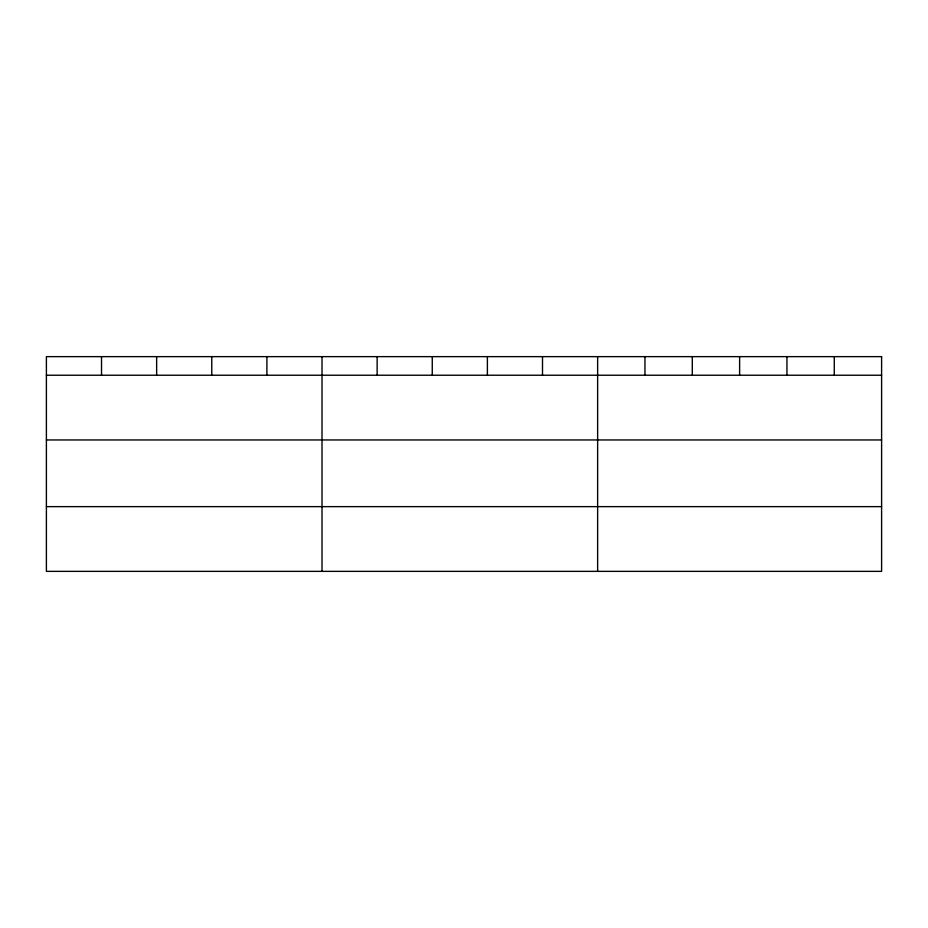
<?xml version="1.0" encoding="UTF-8"?>
<svg xmlns="http://www.w3.org/2000/svg" width="928" height="928" viewBox="0 0 928 928"><rect width="100%" height="100%" fill="white"/><g stroke="black" fill="none" stroke-linecap="round" stroke-linejoin="round"><path stroke-width="1.39" d="M46.4 375.225L881.6 375.225M46.4 439.953L881.6 439.953M46.4 506.642L881.6 506.642M834.272 356.642L834.272 375.225M786.944 356.642L786.944 375.225M739.616 356.642L739.616 375.225M692.288 356.642L692.288 375.225M644.96 356.642L644.96 375.225M597.632 356.642L597.632 571.358M542.509 356.642L542.509 375.225M487.386 356.642L487.386 375.225M432.262 356.642L432.262 375.225M377.139 356.642L377.139 375.225M322.016 356.642L322.016 571.358M266.893 356.642L266.893 375.225M211.77 356.642L211.77 375.225M156.646 356.642L156.646 375.225M101.523 356.642L101.523 375.225M881.6 356.642L46.4 356.642L46.4 571.358L881.6 571.358L881.6 356.642"/></g></svg>
